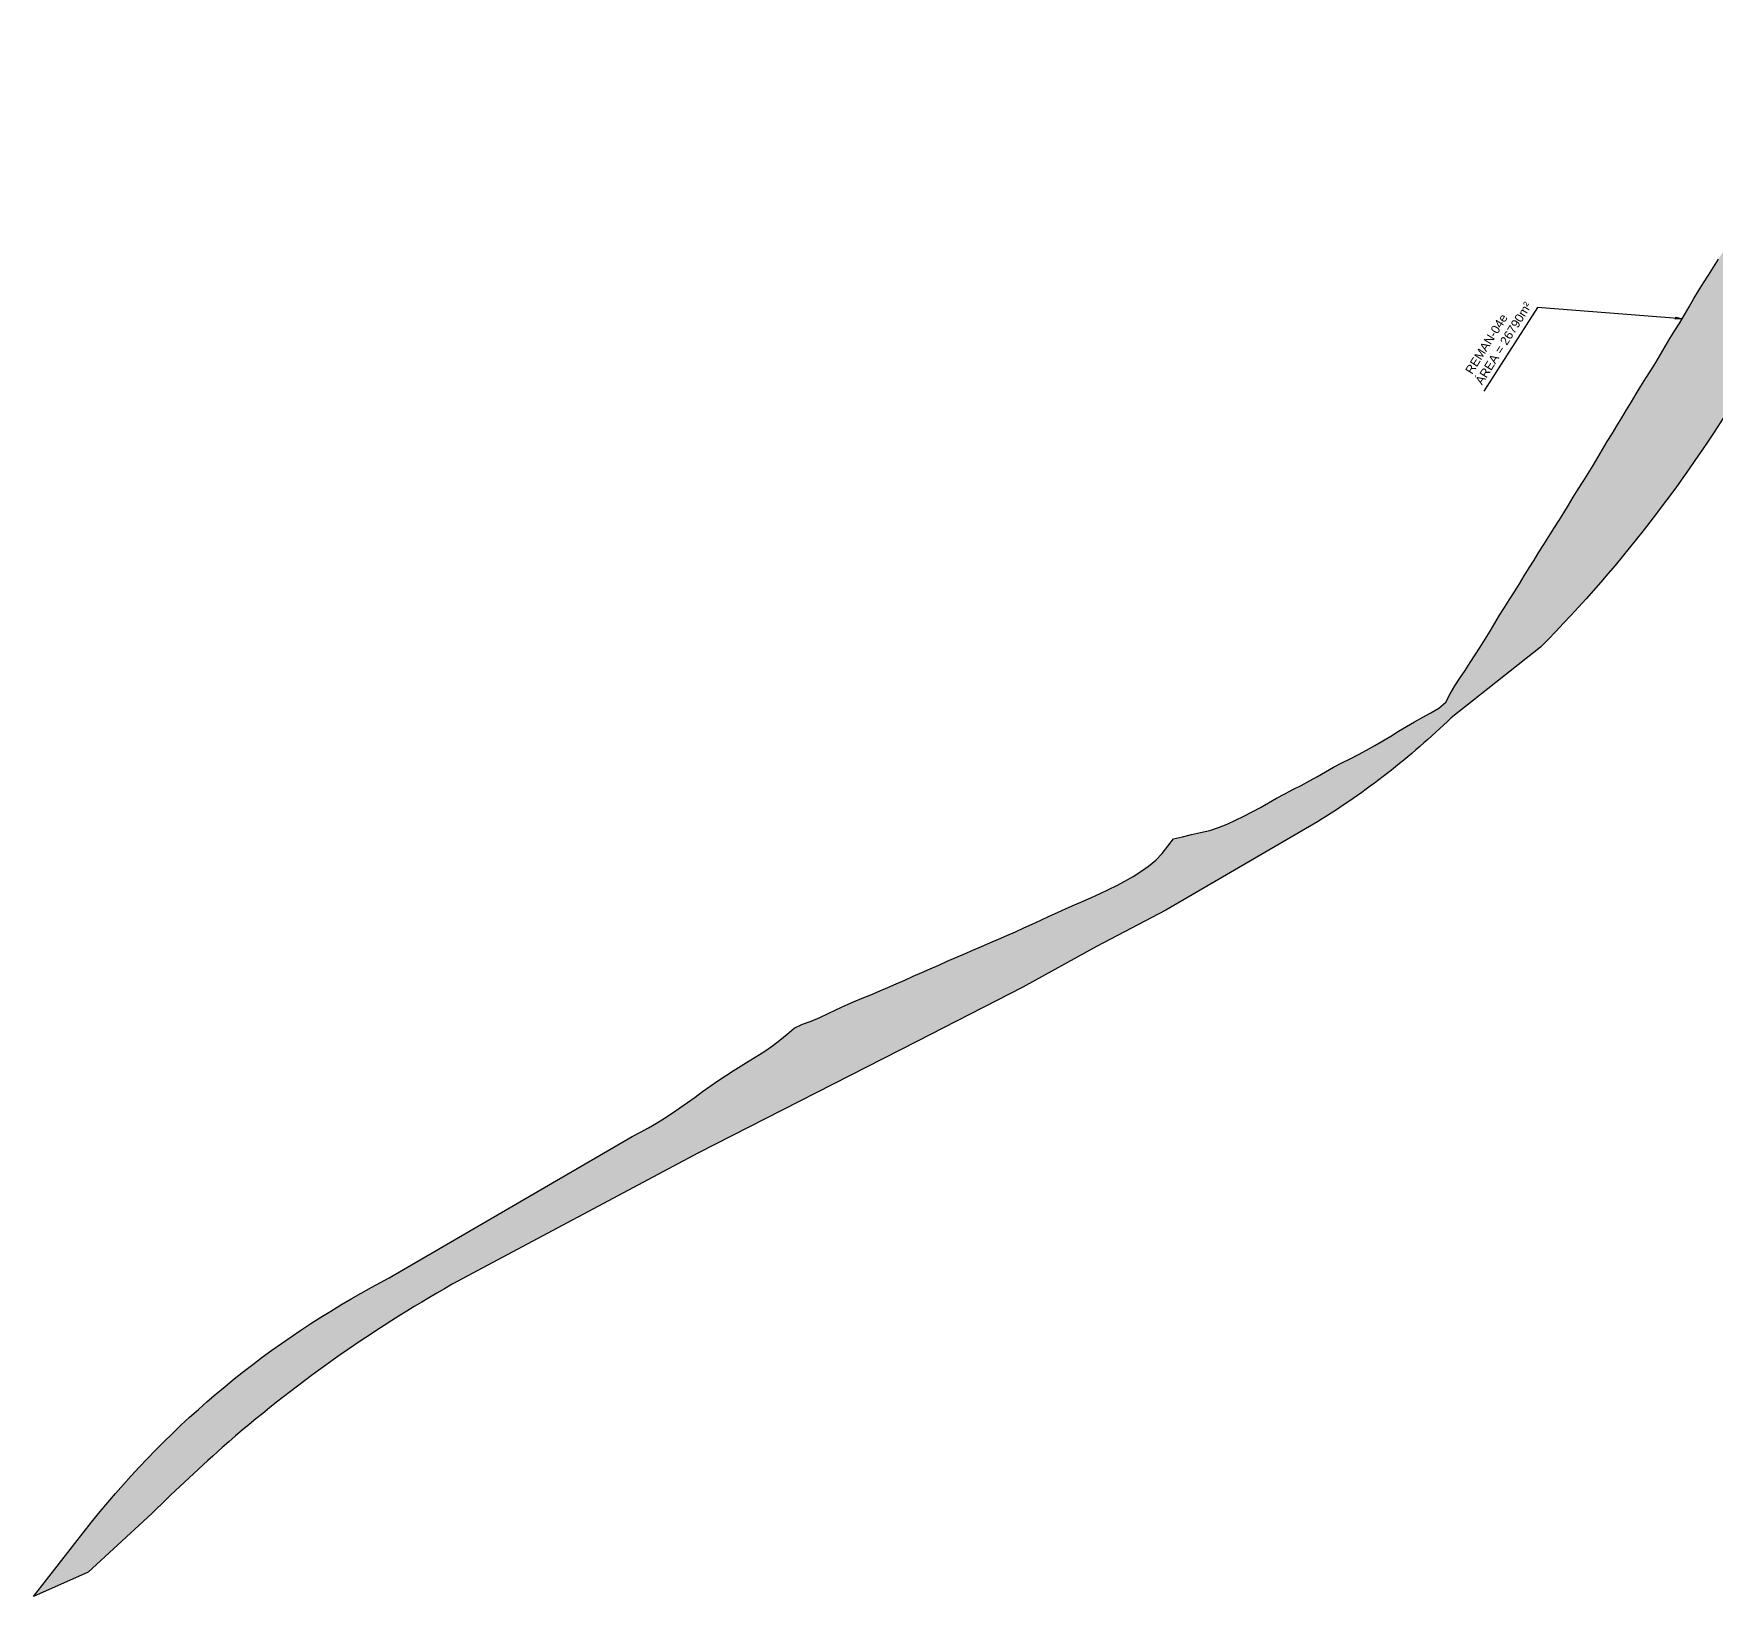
# Model space of a CAD drawing. Header units: metres. Extents: x 287051 to 328239, y 7396995 to 7466021.
# Drawn here: x 322339 to 323115, y 7417966 to 7418688 of the extents above; entities that cross this region are included whole.
import ezdxf

# ---------------------------------------------------------------- set-up
doc = ezdxf.new("R2010")
doc.units = ezdxf.units.M
doc.header["$LTSCALE"] = 10
doc.layers.add('_ÁREA REMANESCENTE', color=7, linetype='Continuous', lineweight=25, true_color=0xdb00db)
doc.layers.add('U-HZ-TEXTO-DESAP', color=2, linetype='Continuous')
doc.styles.add('ARIAL', font='arial.ttf')
doc.styles.add('DIM', font='arial.ttf', dxfattribs={"width": 0.8})
doc.dimstyles.new('U-1_2000', dxfattribs={"dimscale": 2, "dimtxt": 1.5, "dimasz": 0.75, "dimexe": 0.75, "dimexo": 0.75, "dimgap": 0.25, "dimtad": 1, "dimzin": 4, "dimtxsty": 'DIM', "dimblk": 'ARCHTICK', "dimcen": 0.7, "dimdle": 0.75, "dimclrd": 256, "dimclre": 256, "dimclrt": 256, "dimaunit": 1, "dimadec": 3, "dimazin": 2, "dimtfac": 1, "dimtofl": 0, "dimtmove": 0, "dimatfit": 3, "dimldrblk": 'CLOSEDBLANK', "dimfxl": 0, "dimtolj": 1, "dimtzin": 0, "dimlwd": -1, "dimlwe": -1, "dimarcsym": 0})

# ---------------------------------------------------------------- blocks, each defined once
blk = doc.blocks.new('_ArchTick')
at = {"color": 0, "linetype": 'ByBlock', "const_width": 0.15}
blk.add_lwpolyline([(-0.5, -0.5), (0.5, 0.5)], dxfattribs=at)

msp = doc.modelspace()

# ---------------------------------------------------------------- hatches: boundary and pattern name
at = {"layer": '_ÁREA REMANESCENTE'}
h = msp.add_hatch(dxfattribs=at)
h.set_pattern_fill('ANGLE', color=256, scale=0.5)
h.set_pattern_definition([(0, (-1541.109952948114, 1047.183082260191), (0, 3.4925), [2.54, -0.9525]), (90, (-1541.109952948114, 1047.183082260191), (-3.4925, 2.138539473011066e-16), [2.54, -0.9525])])
edge = h.paths.add_edge_path()
edge.add_line((322338.7200649793, 7417965.997960149), (322362.6811163566, 7417996.684930372))
edge.add_arc((322698.4492604533, 7417734.509886919), 425.9999999999263, 118.551020527009, 142.0165105179239, ccw=False)
edge.add_line((322494.8463362265, 7418108.70482174), (322502.945710942, 7418113.111766416))
edge.add_line((322502.945710942, 7418113.111766416), (322615.1571528355, 7418178.38173361))
edge.add_line((322615.1571528355, 7418178.38173361), (322618.9679665155, 7418180.349926047))
edge.add_line((322618.9679665155, 7418180.349926047), (322622.7345688342, 7418182.394146078))
edge.add_line((322622.7345688342, 7418182.394146078), (322626.439429084, 7418184.54453635))
edge.add_line((322626.439429084, 7418184.54453635), (322630.0744361258, 7418186.814477207))
edge.add_line((322630.0744361258, 7418186.814477207), (322633.6523172351, 7418189.180266627))
edge.add_line((322633.6523172351, 7418189.180266627), (322637.1885918971, 7418191.613233797))
edge.add_line((322637.1885918971, 7418191.613233797), (322640.6985714125, 7418194.085254207))
edge.add_line((322640.6985714125, 7418194.085254207), (322644.1948392827, 7418196.575361388))
edge.add_line((322644.1948392827, 7418196.575361388), (322647.6880611035, 7418199.06762167))
edge.add_line((322647.6880611035, 7418199.06762167), (322651.188862592, 7418201.546206026))
edge.add_line((322651.188862592, 7418201.546206026), (322654.7078694653, 7418203.995285432))
edge.add_line((322654.7078694653, 7418203.995285432), (322658.2557074407, 7418206.399030862))
edge.add_line((322658.2557074407, 7418206.399030862), (322661.8430022351, 7418208.741613293))
edge.add_line((322661.8430022351, 7418208.741613293), (322665.4759394202, 7418211.014057338))
edge.add_line((322665.4759394202, 7418211.014057338), (322669.1331601319, 7418213.249904168))
edge.add_line((322669.1331601319, 7418213.249904168), (322672.7827578175, 7418215.498975964))
edge.add_line((322672.7827578175, 7418215.498975964), (322676.3928045114, 7418217.811127962))
edge.add_line((322676.3928045114, 7418217.811127962), (322679.9313722479, 7418220.236215395))
edge.add_line((322679.9313722479, 7418220.236215395), (322683.3665330612, 7418222.8240935))
edge.add_line((322683.3665330612, 7418222.8240935), (322686.6674494167, 7418225.622740062))
edge.add_line((322686.6674494167, 7418225.622740062), (322689.9887265968, 7418228.360846978))
edge.add_line((322689.9887265968, 7418228.360846978), (322693.8094614331, 7418230.212047451))
edge.add_line((322693.8094614331, 7418230.212047451), (322697.8879463063, 7418231.631213999))
edge.add_line((322697.8879463063, 7418231.631213999), (322701.8411408554, 7418233.305476338))
edge.add_line((322701.8411408554, 7418233.305476338), (322705.712421884, 7418235.142506296))
edge.add_line((322705.712421884, 7418235.142506296), (322709.5716981253, 7418237.001509514))
edge.add_line((322709.5716981253, 7418237.001509514), (322713.46891237, 7418238.782091685))
edge.add_line((322713.46891237, 7418238.782091685), (322717.4001822294, 7418240.492770977))
edge.add_line((322717.4001822294, 7418240.492770977), (322721.3526462493, 7418242.160234242))
edge.add_line((322721.3526462493, 7418242.160234242), (322725.3134429754, 7418243.811168322))
edge.add_line((322725.3134429754, 7418243.811168322), (322729.2697115261, 7418245.472258871))
edge.add_line((322729.2697115261, 7418245.472258871), (322733.2119606864, 7418247.16314453))
edge.add_line((322733.2119606864, 7418247.16314453), (322737.1420108244, 7418248.879807951))
edge.add_line((322737.1420108244, 7418248.879807951), (322741.0640532265, 7418250.61327347))
edge.add_line((322741.0640532265, 7418250.61327347), (322744.9822791789, 7418252.354565419))
edge.add_line((322744.9822791789, 7418252.354565419), (322748.9008799679, 7418254.094708135))
edge.add_line((322748.9008799679, 7418254.094708135), (322752.8239634656, 7418255.82490691))
edge.add_line((322752.8239634656, 7418255.82490691), (322756.7531261212, 7418257.541815307))
edge.add_line((322756.7531261212, 7418257.541815307), (322760.6870713804, 7418259.248362952))
edge.add_line((322760.6870713804, 7418259.248362952), (322764.6243424794, 7418260.947827033))
edge.add_line((322764.6243424794, 7418260.947827033), (322768.5634826545, 7418262.643484735))
edge.add_line((322768.5634826545, 7418262.643484735), (322772.503020746, 7418264.338620859))
edge.add_line((322772.503020746, 7418264.338620859), (322776.4413751623, 7418266.036578611))
edge.add_line((322776.4413751623, 7418266.036578611), (322780.376913191, 7418267.740728238))
edge.add_line((322780.376913191, 7418267.740728238), (322784.3080018412, 7418269.454440131))
edge.add_line((322784.3080018412, 7418269.454440131), (322788.2330081223, 7418271.181084682))
edge.add_line((322788.2330081223, 7418271.181084682), (322792.1502990437, 7418272.924032284))
edge.add_line((322792.1502990437, 7418272.924032284), (322796.0584291162, 7418274.686277862))
edge.add_line((322796.0584291162, 7418274.686277862), (322799.9588846983, 7418276.464945398))
edge.add_line((322799.9588846983, 7418276.464945398), (322803.8554754655, 7418278.252506494))
edge.add_line((322803.8554754655, 7418278.252506494), (322807.7520748199, 7418280.041305142))
edge.add_line((322807.7520748199, 7418280.041305142), (322811.652556164, 7418281.82368533))
edge.add_line((322811.652556164, 7418281.82368533), (322815.5607929001, 7418283.591991053))
edge.add_line((322815.5607929001, 7418283.591991053), (322819.4806351163, 7418285.338609824))
edge.add_line((322819.4806351163, 7418285.338609824), (322823.4108616443, 7418287.065396348))
edge.add_line((322823.4108616443, 7418287.065396348), (322827.3388728315, 7418288.795447062))
edge.add_line((322827.3388728315, 7418288.795447062), (322831.2505194991, 7418290.554751112))
edge.add_line((322831.2505194991, 7418290.554751112), (322835.1316524683, 7418292.369297644))
edge.add_line((322835.1316524683, 7418292.369297644), (322838.9682205154, 7418294.265050928))
edge.add_line((322838.9682205154, 7418294.265050928), (322842.7494142701, 7418296.267152038))
edge.add_line((322842.7494142701, 7418296.267152038), (322846.4683345828, 7418298.399749126))
edge.add_line((322846.4683345828, 7418298.399749126), (322850.1183154067, 7418300.686931155))
edge.add_line((322850.1183154067, 7418300.686931155), (322853.6767111854, 7418303.159519639))
edge.add_line((322853.6767111854, 7418303.159519639), (322857.0183068728, 7418305.891551089))
edge.add_line((322857.0183068728, 7418305.891551089), (322859.9773588308, 7418308.974137687))
edge.add_line((322859.9773588308, 7418308.974137687), (322862.4967151583, 7418312.422927388))
edge.add_line((322862.4967151583, 7418312.422927388), (322865.2012910987, 7418315.759790027))
edge.add_line((322865.2012910987, 7418315.759790027), (322869.3738921115, 7418316.799752388))
edge.add_line((322869.3738921115, 7418316.799752388), (322873.5192172318, 7418317.738967884))
edge.add_line((322873.5192172318, 7418317.738967884), (322877.7127262176, 7418318.668864381))
edge.add_line((322877.7127262176, 7418318.668864381), (322881.8878427455, 7418319.72303158))
edge.add_line((322881.8878427455, 7418319.72303158), (322885.9758842252, 7418321.036670438))
edge.add_line((322885.9758842252, 7418321.036670438), (322889.9467214184, 7418322.655577765))
edge.add_line((322889.9467214184, 7418322.655577765), (322893.8461733712, 7418324.449450918))
edge.add_line((322893.8461733712, 7418324.449450918), (322897.7104775248, 7418326.31515385))
edge.add_line((322897.7104775248, 7418326.31515385), (322901.5343161474, 7418328.257039728))
edge.add_line((322901.5343161474, 7418328.257039728), (322905.3066985575, 7418330.29413572))
edge.add_line((322905.3066985575, 7418330.29413572), (322909.0258329296, 7418332.428767129))
edge.add_line((322909.0258329296, 7418332.428767129), (322912.7487027023, 7418334.556544258))
edge.add_line((322912.7487027023, 7418334.556544258), (322916.5310934599, 7418336.575566547))
edge.add_line((322916.5310934599, 7418336.575566547), (322920.3492292262, 7418338.529417509))
edge.add_line((322920.3492292262, 7418338.529417509), (322924.1630733169, 7418340.491414391))
edge.add_line((322924.1630733169, 7418340.491414391), (322927.9335250789, 7418342.533154257))
edge.add_line((322927.9335250789, 7418342.533154257), (322931.6560262217, 7418344.662754172))
edge.add_line((322931.6560262217, 7418344.662754172), (322935.3698506163, 7418346.807778946))
edge.add_line((322935.3698506163, 7418346.807778946), (322939.1167812581, 7418348.891189103))
edge.add_line((322939.1167812581, 7418348.891189103), (322942.914098466, 7418350.881501656))
edge.add_line((322942.914098466, 7418350.881501656), (322946.7376046148, 7418352.824351314))
edge.add_line((322946.7376046148, 7418352.824351314), (322950.5590923937, 7418354.772827479))
edge.add_line((322950.5590923937, 7418354.772827479), (322954.3541600163, 7418356.771915001))
edge.add_line((322954.3541600163, 7418356.771915001), (322958.1107382757, 7418358.840334272))
edge.add_line((322958.1107382757, 7418358.840334272), (322961.8198226705, 7418360.990584511))
edge.add_line((322961.8198226705, 7418360.990584511), (322965.4887905077, 7418363.209047443))
edge.add_line((322965.4887905077, 7418363.209047443), (322969.1434400242, 7418365.452736326))
edge.add_line((322969.1434400242, 7418365.452736326), (322972.8105499882, 7418367.677101156))
edge.add_line((322972.8105499882, 7418367.677101156), (322976.5147332259, 7418369.84088158))
edge.add_line((322976.5147332259, 7418369.84088158), (322980.2534919627, 7418371.943992964))
edge.add_line((322980.2534919627, 7418371.943992964), (322984.005873256, 7418374.014381553))
edge.add_line((322984.005873256, 7418374.014381553), (322987.7191397435, 7418376.153084829))
edge.add_line((322987.7191397435, 7418376.153084829), (322990.9302978865, 7418378.923060175))
edge.add_line((322990.9302978865, 7418378.923060175), (322993.0175868736, 7418382.736932472))
edge.add_line((322993.0175868736, 7418382.736932472), (322995.1720025392, 7418386.475204964))
edge.add_line((322995.1720025392, 7418386.475204964), (322997.4746874496, 7418390.074835478))
edge.add_line((322997.4746874496, 7418390.074835478), (322999.8460252845, 7418393.621046066))
edge.add_line((322999.8460252845, 7418393.621046066), (323002.2177561514, 7418397.184076422))
edge.add_line((323002.2177561514, 7418397.184076422), (323004.5656533044, 7418400.776074001))
edge.add_line((323004.5656533044, 7418400.776074001), (323006.8761607509, 7418404.395108497))
edge.add_line((323006.8761607509, 7418404.395108497), (323009.1406158288, 7418408.038479038))
edge.add_line((323009.1406158288, 7418408.038479038), (323011.3701823024, 7418411.700362623))
edge.add_line((323011.3701823024, 7418411.700362623), (323013.5814702277, 7418415.373708336))
edge.add_line((323013.5814702277, 7418415.373708336), (323015.7968201921, 7418419.045577244))
edge.add_line((323015.7968201921, 7418419.045577244), (323018.0426528025, 7418422.698827925))
edge.add_line((323018.0426528025, 7418422.698827925), (323020.3296266459, 7418426.326312556))
edge.add_line((323020.3296266459, 7418426.326312556), (323022.6257538272, 7418429.94801714))
edge.add_line((323022.6257538272, 7418429.94801714), (323024.8963788053, 7418433.585669626))
edge.add_line((323024.8963788053, 7418433.585669626), (323027.1473714903, 7418437.235622061))
edge.add_line((323027.1473714903, 7418437.235622061), (323029.4046815653, 7418440.881650738))
edge.add_line((323029.4046815653, 7418440.881650738), (323031.6726005762, 7418444.521062403))
edge.add_line((323031.6726005762, 7418444.521062403), (323033.9399063312, 7418448.160855885))
edge.add_line((323033.9399063312, 7418448.160855885), (323036.2019838669, 7418451.803908584))
edge.add_line((323036.2019838669, 7418451.803908584), (323038.4758553372, 7418455.439600184))
edge.add_line((323038.4758553372, 7418455.439600184), (323040.7824636025, 7418459.05486362))
edge.add_line((323040.7824636025, 7418459.05486362), (323043.1122522736, 7418462.655559365))
edge.add_line((323043.1122522736, 7418462.655559365), (323045.3985115347, 7418466.283016741))
edge.add_line((323045.3985115347, 7418466.283016741), (323047.5975332636, 7418469.964370657))
edge.add_line((323047.5975332636, 7418469.964370657), (323049.7951688759, 7418473.646707468))
edge.add_line((323049.7951688759, 7418473.646707468), (323052.079722335, 7418477.275532446))
edge.add_line((323052.079722335, 7418477.275532446), (323054.4119709686, 7418480.874891931))
edge.add_line((323054.4119709686, 7418480.874891931), (323056.7222253026, 7418484.487596145))
edge.add_line((323056.7222253026, 7418484.487596145), (323058.94776665, 7418488.152186054))
edge.add_line((323058.94776665, 7418488.152186054), (323061.1075664871, 7418491.857171422))
edge.add_line((323061.1075664871, 7418491.857171422), (323063.2713810766, 7418495.559952616))
edge.add_line((323063.2713810766, 7418495.559952616), (323065.4710458822, 7418499.241046295))
edge.add_line((323065.4710458822, 7418499.241046295), (323067.7053388922, 7418502.901123179))
edge.add_line((323067.7053388922, 7418502.901123179), (323069.9634963935, 7418506.546686966))
edge.add_line((323069.9634963935, 7418506.546686966), (323072.2210218782, 7418510.192639194))
edge.add_line((323072.2210218782, 7418510.192639194), (323074.4521694493, 7418513.854645424))
edge.add_line((323074.4521694493, 7418513.854645424), (323076.6430461967, 7418517.541153099))
edge.add_line((323076.6430461967, 7418517.541153099), (323078.8294692398, 7418521.23033774))
edge.add_line((323078.8294692398, 7418521.23033774), (323081.0602853033, 7418524.892440224))
edge.add_line((323081.0602853033, 7418524.892440224), (323083.3654068992, 7418528.509188101))
edge.add_line((323083.3654068992, 7418528.509188101), (323085.6836241361, 7418532.117589442))
edge.add_line((323085.6836241361, 7418532.117589442), (323087.9263868811, 7418535.771238799))
edge.add_line((323087.9263868811, 7418535.771238799), (323090.0566228847, 7418539.492760547))
edge.add_line((323090.0566228847, 7418539.492760547), (323092.1905086309, 7418543.212580168))
edge.add_line((323092.1905086309, 7418543.212580168), (323094.4153411982, 7418546.878290811))
edge.add_line((323094.4153411982, 7418546.878290811), (323096.6954327962, 7418550.511032875))
edge.add_line((323096.6954327962, 7418550.511032875), (323098.9779438149, 7418554.142236898))
edge.add_line((323098.9779438149, 7418554.142236898), (323101.2070188056, 7418557.80521548))
edge.add_line((323101.2070188056, 7418557.80521548), (323103.3394926599, 7418561.525695317))
edge.add_line((323103.3394926599, 7418561.525695317), (323105.4526651579, 7418565.257287038))
edge.add_line((323105.4526651579, 7418565.257287038), (323107.6735818661, 7418568.923864314))
edge.add_line((323107.6735818661, 7418568.923864314), (323109.9913797362, 7418572.532258791))
edge.add_line((323109.9913797362, 7418572.532258791), (323112.3203871064, 7418576.134301691))
edge.add_line((323112.3203871064, 7418576.134301691), (323114.5993494876, 7418579.767014937))
edge.add_line((323114.5993494876, 7418579.767014937), (323116.8453129935, 7418583.419941522))
edge.add_line((323116.8453129935, 7418583.419941522), (323119.0901629258, 7418587.073627145))
edge.add_line((323119.0901629258, 7418587.073627145), (323121.3458079156, 7418590.720769538))
edge.add_line((323121.3458079156, 7418590.720769538), (323123.5939862305, 7418594.372419409))
edge.add_line((323123.5939862305, 7418594.372419409), (323125.8144037623, 7418598.040865248))
edge.add_line((323125.8144037623, 7418598.040865248), (323128.0050780069, 7418601.727313173))
edge.add_line((323128.0050780069, 7418601.727313173), (323130.1877844125, 7418605.418590733))
edge.add_line((323130.1877844125, 7418605.418590733), (323132.3858832496, 7418609.100566324))
edge.add_line((323132.3858832496, 7418609.100566324), (323134.6180121248, 7418612.761960424))
edge.add_line((323134.6180121248, 7418612.761960424), (323136.8731483497, 7418616.409405722))
edge.add_line((323136.8731483497, 7418616.409405722), (323139.1345141131, 7418620.052975881))
edge.add_line((323139.1345141131, 7418620.052975881), (323141.4041188802, 7418623.691285074))
edge.add_line((323141.4041188802, 7418623.691285074), (323143.6850811825, 7418627.32236199))
edge.add_line((323143.6850811825, 7418627.32236199), (323145.9620248203, 7418630.956129614))
edge.add_line((323145.9620248203, 7418630.956129614), (323148.2112396618, 7418634.607713073))
edge.add_line((323148.2112396618, 7418634.607713073), (323150.3966848124, 7418638.297370575))
edge.add_line((323150.3966848124, 7418638.297370575), (323152.4790315059, 7418642.04567829))
edge.add_line((323152.4790315059, 7418642.04567829), (323154.481578713, 7418645.838097661))
edge.add_line((323154.481578713, 7418645.838097661), (323156.4464742757, 7418649.649759186))
edge.add_line((323156.4464742757, 7418649.649759186), (323158.3705212123, 7418653.481966352))
edge.add_line((323158.3705212123, 7418653.481966352), (323160.2552560375, 7418657.333869536))
edge.add_line((323160.2552560375, 7418657.333869536), (323162.1161703623, 7418661.197281685))
edge.add_line((323162.1161703623, 7418661.197281685), (323162.9225391397, 7418662.880688293))
edge.add_line((323162.9225391397, 7418662.880688293), (323172.4192924663, 7418678.933015182))
edge.add_line((323172.4192924663, 7418678.933015182), (323179.2612949955, 7418687.635346313))
edge.add_line((323179.2612949955, 7418687.635346313), (323192.7802044048, 7418683.43230082))
edge.add_line((323192.7802044048, 7418683.43230082), (323161.654868782, 7418623.471541936))
edge.add_line((323161.654868782, 7418623.471541936), (323176.1096400293, 7418615.968141133))
edge.add_line((323176.1096400293, 7418615.968141133), (323141.0219048128, 7418546.138446882))
edge.add_line((323141.0219048128, 7418546.138446882), (323139.8863748267, 7418545.333135971))
edge.add_line((323139.8863748267, 7418545.333135971), (323133.6330342081, 7418534.180198339))
edge.add_arc((322576.8512903728, 7418855.613309485), 642.9036904617041, 315.4072528553749, 330.00192785490384, ccw=False)
edge.add_line((323034.6726025164, 7418404.254470692), (322993.4039595745, 7418371.74096975))
edge.add_arc((322742.7488908479, 7418629.958272348), 359.8668348700228, 301.6723972562064, 314.1486034272427, ccw=False)
edge.add_line((322931.7011845228, 7418323.688506367), (322861.63935343, 7418282.859806668))
edge.add_line((322861.63935343, 7418282.859806668), (322829.5351926492, 7418266.05819735))
edge.add_line((322829.5351926492, 7418266.05819735), (322795.5632152411, 7418247.291509032))
edge.add_line((322795.5632152411, 7418247.291509032), (322746.6479329063, 7418222.171364546))
edge.add_line((322746.6479329063, 7418222.171364546), (322645.837666949, 7418170.773087275))
edge.add_line((322645.837666949, 7418170.773087275), (322532.094241025, 7418110.099897352))
edge.add_arc((322842.1172206284, 7417560.359596459), 631.1328277849968, 119.4205825927703, 131.2695798360693)
edge.add_arc((323086.8417818514, 7417295.883166002), 991.3835297087556, 131.8180016177345, 134.5491232545101)
edge.add_line((322391.3658917517, 7418002.391898622), (322363.9010527455, 7417977.180897226))
edge.add_line((322363.9010527455, 7417977.180897226), (322338.7200649803, 7417965.997960148))

# ---------------------------------------------------------------- linework, layer by layer
msp.add_lwpolyline([(323133.6330342081, 7418534.180198339, -0.06376750522463032), (323034.6726025164, 7418404.254470692), (322993.4039595745, 7418371.74096975, -0.05449155754369352), (322931.7011845228, 7418323.688506367), (322861.63935343, 7418282.859806668), (322829.5351926492, 7418266.05819735), (322795.5632152411, 7418247.291509032), (322746.6479329063, 7418222.171364546), (322645.837666949, 7418170.773087275), (322532.094241025, 7418110.099897352, 0.0517471185325442), (322425.8203003507, 7418034.728145665, 0.01191733033786839), (322391.3658917517, 7418002.391898622), (322363.9010527455, 7417977.180897226), (322338.7200649793, 7417965.997960149), (322362.6811163566, 7417996.684930372, -0.1027468049569674), (322494.8463362265, 7418108.70482174), (322502.945710942, 7418113.111766416), (322615.1571528355, 7418178.38173361), (322618.9679665155, 7418180.349926047), (322622.7345688342, 7418182.394146078), (322626.439429084, 7418184.54453635), (322630.0744361258, 7418186.814477207), (322633.6523172351, 7418189.180266627), (322637.1885918971, 7418191.613233797), (322640.6985714125, 7418194.085254207), (322644.1948392827, 7418196.575361388), (322647.6880611035, 7418199.06762167), (322651.188862592, 7418201.546206026), (322654.7078694653, 7418203.995285432), (322658.2557074407, 7418206.399030862), (322661.8430022351, 7418208.741613293), (322665.4759394202, 7418211.014057338), (322669.1331601319, 7418213.249904168), (322672.7827578175, 7418215.498975964), (322676.3928045114, 7418217.811127962), (322679.9313722479, 7418220.236215395), (322683.3665330612, 7418222.8240935), (322686.6674494167, 7418225.622740062), (322689.9887265968, 7418228.360846978), (322693.8094614331, 7418230.212047451), (322697.8879463063, 7418231.631213999), (322701.8411408554, 7418233.305476338), (322705.712421884, 7418235.142506296), (322709.5716981253, 7418237.001509514), (322713.46891237, 7418238.782091685), (322717.4001822294, 7418240.492770977), (322721.3526462493, 7418242.160234242), (322725.3134429754, 7418243.811168322), (322729.2697115261, 7418245.472258871), (322733.2119606864, 7418247.16314453), (322737.1420108244, 7418248.879807951), (322741.0640532265, 7418250.61327347), (322744.9822791789, 7418252.354565419), (322748.9008799679, 7418254.094708135), (322752.8239634656, 7418255.82490691), (322756.7531261212, 7418257.541815307), (322760.6870713804, 7418259.248362952), (322764.6243424794, 7418260.947827033), (322768.5634826545, 7418262.643484735), (322772.503020746, 7418264.338620859), (322776.4413751623, 7418266.036578611), (322780.376913191, 7418267.740728238), (322784.3080018412, 7418269.454440131), (322788.2330081223, 7418271.181084682), (322792.1502990437, 7418272.924032284), (322796.0584291162, 7418274.686277862), (322799.9588846983, 7418276.464945398), (322803.8554754655, 7418278.252506494), (322807.7520748199, 7418280.041305142), (322811.652556164, 7418281.82368533), (322815.5607929001, 7418283.591991053), (322819.4806351163, 7418285.338609824), (322823.4108616443, 7418287.065396348), (322827.3388728315, 7418288.795447062), (322831.2505194991, 7418290.554751112), (322835.1316524683, 7418292.369297644), (322838.9682205154, 7418294.265050928), (322842.7494142701, 7418296.267152038), (322846.4683345828, 7418298.399749126), (322850.1183154067, 7418300.686931155), (322853.6767111854, 7418303.159519639), (322857.0183068728, 7418305.891551089), (322859.9773588308, 7418308.974137687), (322862.4967151583, 7418312.422927388), (322865.2012910987, 7418315.759790027), (322869.3738921115, 7418316.799752388), (322873.5192172318, 7418317.738967884), (322877.7127262176, 7418318.668864381), (322881.8878427455, 7418319.72303158), (322885.9758842252, 7418321.036670438), (322889.9467214184, 7418322.655577765), (322893.8461733712, 7418324.449450918), (322897.7104775248, 7418326.31515385), (322901.5343161474, 7418328.257039728), (322905.3066985575, 7418330.29413572), (322909.0258329296, 7418332.428767129), (322912.7487027023, 7418334.556544258), (322916.5310934599, 7418336.575566547), (322920.3492292262, 7418338.529417509), (322924.1630733169, 7418340.491414391), (322927.9335250789, 7418342.533154257), (322931.6560262217, 7418344.662754172), (322935.3698506163, 7418346.807778946), (322939.1167812581, 7418348.891189103), (322942.914098466, 7418350.881501656), (322946.7376046148, 7418352.824351314), (322950.5590923937, 7418354.772827479), (322954.3541600163, 7418356.771915001), (322958.1107382757, 7418358.840334272), (322961.8198226705, 7418360.990584511), (322965.4887905077, 7418363.209047443), (322969.1434400242, 7418365.452736326), (322972.8105499882, 7418367.677101156), (322976.5147332259, 7418369.84088158), (322980.2534919627, 7418371.943992964), (322984.005873256, 7418374.014381553), (322987.7191397435, 7418376.153084829), (322990.9302978865, 7418378.923060175), (322993.0175868736, 7418382.736932472), (322995.1720025392, 7418386.475204964), (322997.4746874496, 7418390.074835478), (322999.8460252845, 7418393.621046066), (323002.2177561514, 7418397.184076422), (323004.5656533044, 7418400.776074001), (323006.8761607509, 7418404.395108497), (323009.1406158288, 7418408.038479038), (323011.3701823024, 7418411.700362623), (323013.5814702277, 7418415.373708336), (323015.7968201921, 7418419.045577244), (323018.0426528025, 7418422.698827925), (323020.3296266459, 7418426.326312556), (323022.6257538272, 7418429.94801714), (323024.8963788053, 7418433.585669626), (323027.1473714903, 7418437.235622061), (323029.4046815653, 7418440.881650738), (323031.6726005762, 7418444.521062403), (323033.9399063312, 7418448.160855885), (323036.2019838669, 7418451.803908584), (323038.4758553372, 7418455.439600184), (323040.7824636025, 7418459.05486362), (323043.1122522736, 7418462.655559365), (323045.3985115347, 7418466.283016741), (323047.5975332636, 7418469.964370657), (323049.7951688759, 7418473.646707468), (323052.079722335, 7418477.275532446), (323054.4119709686, 7418480.874891931), (323056.7222253026, 7418484.487596145), (323058.94776665, 7418488.152186054), (323061.1075664871, 7418491.857171422), (323063.2713810766, 7418495.559952616), (323065.4710458822, 7418499.241046295), (323067.7053388922, 7418502.901123179), (323069.9634963935, 7418506.546686966), (323072.2210218782, 7418510.192639194), (323074.4521694493, 7418513.854645424), (323076.6430461967, 7418517.541153099), (323078.8294692398, 7418521.23033774), (323081.0602853033, 7418524.892440224), (323083.3654068992, 7418528.509188101), (323085.6836241361, 7418532.117589442), (323087.9263868811, 7418535.771238799), (323090.0566228847, 7418539.492760547), (323092.1905086309, 7418543.212580168), (323094.4153411982, 7418546.878290811), (323096.6954327962, 7418550.511032875), (323098.9779438149, 7418554.142236898), (323101.2070188056, 7418557.80521548), (323103.3394926599, 7418561.525695317), (323105.4526651579, 7418565.257287038), (323107.6735818661, 7418568.923864314), (323109.9913797362, 7418572.532258791), (323112.3203871064, 7418576.134301691), (323114.5993494876, 7418579.767014937), (323116.8453129935, 7418583.419941522)], format="xyb", dxfattribs=at)

# ---------------------------------------------------------------- texts
at = {"layer": 'U-HZ-TEXTO-DESAP', "style": 'ARIAL'}
for s, p in [('REMAN-04e', (323003.0313245179, 7418529.998822377)), ('ÁREA = 26790m²', (323007.6536101399, 7418525.116352002))]:
    msp.add_text(s, height=4, rotation=57.93688527687424, dxfattribs=at).set_placement(p)

# ---------------------------------------------------------------- leaders
at = {"layer": 'U-HZ-TEXTO-DESAP', "color": 2, "linetype": 'Continuous', "lineweight": -3}
msp.add_leader([(323100.0924813102, 7418555.973726189), (323033.2786464739, 7418561.222407307), (323008.4466702459, 7418522.598909484)], dimstyle='U-1_2000', override={"dimscale": 1, "dimasz": 3}, dxfattribs=at)

doc.saveas('drawing.dxf')
